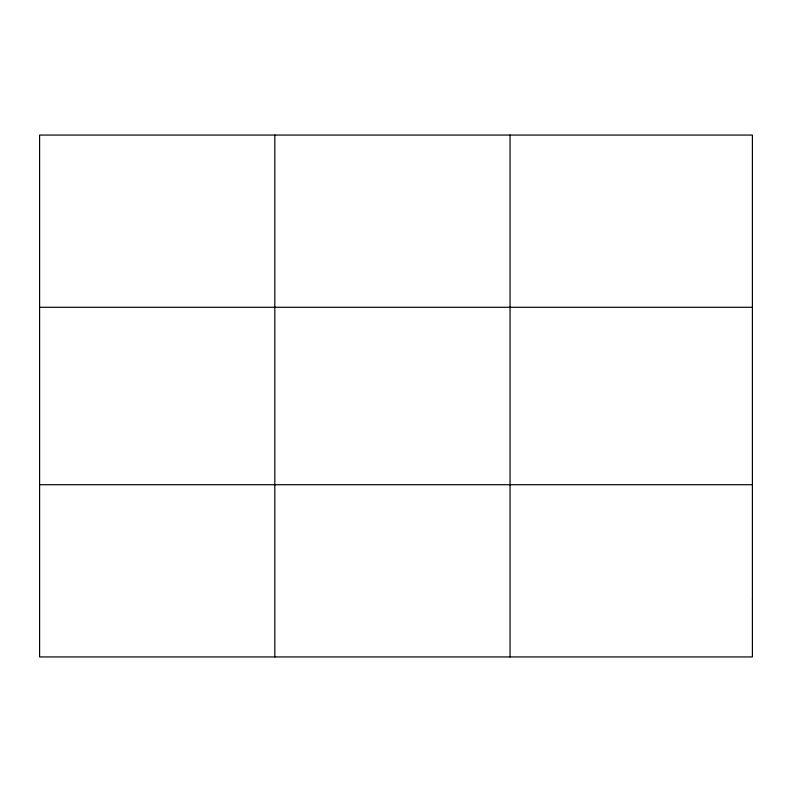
<?xml version="1.0" encoding="UTF-8"?>
<svg xmlns="http://www.w3.org/2000/svg" width="792" height="792" viewBox="0 0 792 792"><rect width="100%" height="100%" fill="white"/><g stroke="black" fill="none" stroke-linecap="round" stroke-linejoin="round"><path stroke-width="1.19" d="M274.824 656.944L274.824 135.056M510.048 656.944L510.048 135.056M39.6 307.276L752.4 307.276M39.6 484.724L752.4 484.724M752.4 599.534L752.4 656.944L39.6 656.944L39.6 135.056L752.4 135.056L752.4 599.534"/></g></svg>
